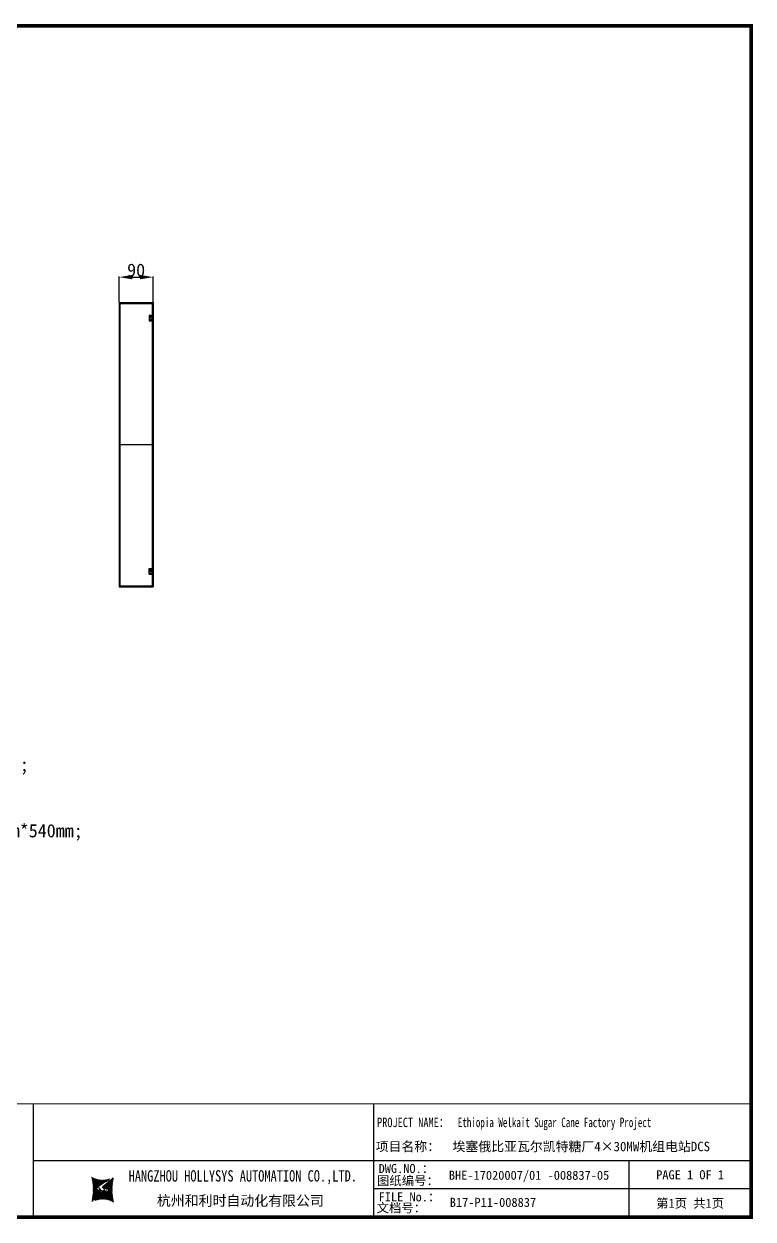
# Model space of a CAD drawing. Extents: x 81444 to 119867, y -54538 to -28747.
# Drawn here: x 93603 to 95532, y -32547 to -29386 of the extents above; entities that cross this region are included whole.
import ezdxf
from ezdxf.enums import TextEntityAlignment as Align
from ezdxf.lldxf.tags import DXFTag

# ---------------------------------------------------------------- set-up
doc = ezdxf.new("R2010")
doc.units = 0
doc.header["$LTSCALE"] = 100
doc.header["$MEASUREMENT"] = 0
for name, color, linetype in [('DEFAULT_2', 8, 'HIDDEN'), ('t', 1, 'Continuous'), ('标准图框及表格', 7, 'Continuous')]:
    doc.layers.add(name, color=color, linetype=linetype)
doc.styles.add('HZ', font='arial.ttf', dxfattribs={"width": 0.7})
doc.styles.get("Standard").update_dxf_attribs({"font": ''})
doc.styles.get('Standard').set_extended_font_data('SimSun')
tags = doc.linetypes.add('CENTER', pattern=[2, 1.25, -0.25, 0.25, -0.25]).pattern_tags.tags
tags[10:11] = [DXFTag(74, 4), DXFTag(75, 0), DXFTag(340, '0'), DXFTag(46, 1.0), DXFTag(50, 0.0), DXFTag(44, 0.0), DXFTag(45, 0.0)]
tags[8:9] = [DXFTag(74, 4), DXFTag(75, 0), DXFTag(340, '0'), DXFTag(46, 1.0), DXFTag(50, 0.0), DXFTag(44, 0.0), DXFTag(45, 0.0)]
tags[6:7] = [DXFTag(74, 4), DXFTag(75, 0), DXFTag(340, '0'), DXFTag(46, 1.0), DXFTag(50, 0.0), DXFTag(44, 0.0), DXFTag(45, 0.0)]
tags[4:5] = [DXFTag(74, 4), DXFTag(75, 0), DXFTag(340, '0'), DXFTag(46, 1.0), DXFTag(50, 0.0), DXFTag(44, 0.0), DXFTag(45, 0.0)]
tags = doc.linetypes.add('HIDDEN', pattern=[0.375, 0.25, -0.125]).pattern_tags.tags
tags[6:7] = [DXFTag(74, 4), DXFTag(75, 0), DXFTag(340, '0'), DXFTag(46, 1.0), DXFTag(50, 0.0), DXFTag(44, 0.0), DXFTag(45, 0.0)]
tags[4:5] = [DXFTag(74, 4), DXFTag(75, 0), DXFTag(340, '0'), DXFTag(46, 1.0), DXFTag(50, 0.0), DXFTag(44, 0.0), DXFTag(45, 0.0)]
doc.dimstyles.new('ISO-25', dxfattribs={"dimtxt": 35, "dimasz": 35, "dimexe": 1.25, "dimexo": 0.625, "dimtad": 1, "dimtoh": 1, "dimdec": 0, "dimtxsty": 'Standard', "dimcen": 2.5, "dimadec": 0, "dimazin": 0, "dimtfac": 1, "dimtdec": 0, "dimtmove": 0, "dimatfit": 3, "dimfxl": 0, "dimarcsym": 0})
pattern_1 = [(45, (0, 0), (-0.736262898216564, 0.7362628982165641), [])]

# ---------------------------------------------------------------- blocks, each defined once
blk = doc.blocks.new('底座尺寸图')
at = {"insert": (-105.3138215251674, -1673.188918277727), "char_height": 35, "width": 5780.961731646574, "attachment_point": 4}
blk.add_mtext('Size stated below:\\P尺寸说明如下：\\P\\P1、The cabinet base size：{\\fSimSun|b0|i0|c134|p54;800mm*752mm*90mm}（W*D*H）;\\P   机柜底座尺寸：{\\fSimSun|b0|i0|c134|p54;800mm*752mm*90mm}（宽*深*高）\\P\\P2、Base and channel steel fixed orifice size：450mm*540mm;\\P   底座与槽钢固定孔尺寸：{\\fSimSun|b0|i0|c134|p54;450mm*690}mm\\P\\P3、Fixed hole size:56mm*16mm;\\P   固定孔开孔尺寸：56mm*16mm\\P\\P4、The base plate width size:50mm.\\P   底座钢板宽度尺寸:50mm', dxfattribs=at)
blk = doc.blocks.new('图框')
at = {"layer": '标准图框及表格'}
h = blk.add_hatch(dxfattribs=at)
h.set_pattern_fill('ANSI31', color=5, scale=8.329863809039892, style=0)
h.set_pattern_definition(pattern_1)
edge = h.paths.add_edge_path()
edge.add_arc((2399.257256036391, -2998.153851416566), 55.18534773488954, 238.1092081981581, 291.6531626184834)
edge.add_line((2419.619937407027, -3049.445018414634), (2388.525499730735, -3070.242821799802))
edge.add_arc((2238.907377712399, -3078.328790578547), 135.3602868968974, 346.3915348661821, 374.2500326978034)
edge.add_line((2370.467593623529, -3110.177132109857), (2397.50623789792, -3087.85242802291))
edge.add_line((2391.339199201146, -3080.281448750429), (2396.143986595598, -3080.898839897796))
edge.add_spline(control_points=[(2397.470018868538, -3087.887634953957), (2398.35948137939, -3087.023080631327), (2399.970992452319, -3085.456697735681), (2399.869182150054, -3081.252294174519), (2397.426500162081, -3081.012803431273), (2396.121921064187, -3080.884897048199)], knot_values=[0, 0, 0, 0, 6.844331067525468, 12.40042740766005, 18.76924275352248, 18.76924275352248, 18.76924275352248, 18.76924275352248], weights=[1, 1, 1, 1, 1, 1], degree=3, periodic=0)
edge.add_spline(control_points=[(2388.515363058686, -3070.265433304907), (2387.789374929038, -3070.86905758363), (2386.478198365832, -3071.959237952229), (2385.544096281083, -3073.38263759949), (2385.127199159644, -3074.017912079413)], knot_values=[0, 0, 0, 0, 5.253673658024614, 9.488438564008057, 9.488438564008057, 9.488438564008057, 9.488438564008057], weights=[1, 1, 1, 1, 1], degree=3, periodic=0)
edge.add_spline(control_points=[(2386.272665588534, -3072.281716856574), (2385.721471206634, -3072.905523096015), (2384.632427465753, -3074.386714445929), (2384.912828655535, -3077.72895088909), (2387.858851342782, -3079.895552619193), (2390.185443934519, -3080.145534927004), (2391.314573401905, -3080.266855002868)], knot_values=[10.66597461496156, 10.66597461496156, 10.66597461496156, 10.66597461496156, 18.97770399508879, 28.89455822145742, 41.119553648298, 52.64692538081317, 52.64692538081317, 52.64692538081317, 52.64692538081317], weights=[1, 1, 1, 1, 1, 1, 1], degree=3, periodic=0)
h = blk.add_hatch(dxfattribs=at)
h.set_pattern_fill('ANSI31', color=3, scale=8.329863809039892, style=0)
h.set_pattern_definition(pattern_1)
edge = h.paths.add_edge_path()
edge.add_line((2402.469732125144, -3075.776359090531), (2407.706041465404, -3076.440586092609))
edge.add_spline(control_points=[(2401.044493204623, -3068.769946203269), (2400.155030693568, -3069.634500525768), (2398.543519620813, -3071.200883421574), (2398.645329922932, -3075.40528698259), (2401.088011911052, -3075.644777725895), (2402.392591008975, -3075.772684108895)], knot_values=[0, 0, 0, 0, 6.844331067526932, 12.40042740766158, 18.76924275352342, 18.76924275352342, 18.76924275352342, 18.76924275352342], weights=[1, 1, 1, 1, 1, 1], degree=3, periodic=0)
edge.add_line((2428.046918449632, -3046.480449047325), (2401.008274175249, -3068.805153134272))
edge.add_spline(control_points=[(2412.625169549749, -3083.918607966574), (2413.015644598316, -3083.422785431954), (2413.86377905187, -3082.052674005965), (2413.601683417044, -3078.928630268005), (2410.655660730175, -3076.762028538062), (2408.329068138031, -3076.512046230251), (2407.199938671052, -3076.390726154226)], knot_values=[12.65408913243743, 12.65408913243743, 12.65408913243743, 12.65408913243743, 18.97770399508879, 28.89455822145742, 41.119553648298, 52.64692538081317, 52.64692538081317, 52.64692538081317, 52.64692538081317], weights=[1, 1, 1, 1, 1, 1, 1], degree=3, periodic=0)
edge.add_line((2411.626283690712, -3084.975693399283), (2412.781242849298, -3083.732051979769))
edge.add_line((2410.021343801694, -3086.399138189481), (2411.626283690712, -3084.975693399414))
edge.add_line((2378.894574665755, -3107.212562742519), (2409.989012342048, -3086.414759357351))
edge.add_arc((2399.257256036391, -3158.503729740543), 55.18534773488965, 58.10920819815809, 111.6531626184834)
edge.add_arc((2559.607134360383, -3078.328790578547), 135.360286896897, 166.3915348661823, 194.2500326978024)
at = {"color": 7}
for p, q in [((2215.642035047145, -2851.581424744189), (2215.642035047145, -3151.581424744189)), ((3115.642035047145, -2851.581424744189), (3115.642035047145, -3151.581424744189)), ((2215.642035047145, -3001.581424744189), (3115.642035047145, -3001.581424744189)), ((3115.642035047145, -3001.581424744189), (4115.642035047145, -3001.581424744189)), ((3791.785572043125, -3001.581424744189), (3791.785572043125, -3151.581424744189)), ((4115.642035047145, -3076.581424744189), (3115.642035047145, -3076.581424744189))]:
    blk.add_line(p, q, dxfattribs=at)
at = {"color": 7, "const_width": 3}
blk.add_lwpolyline([(4115.642035047145, -2851.581424744189), (0, -2851.581424744189)], dxfattribs=at)
at = {"layer": 't', "color": 7, "const_width": 9.61519705431492}
blk.add_lwpolyline([(4115.642035047145, -3151.581424744189), (4115.642035047145, 0), (0, 0), (0, -3151.581424744189)], close=True, dxfattribs=at)
at = {"color": 7, "linetype": 'CENTER'}
for s, height, p in [('图纸编号：', 24, (3125.2212882557, -3066.664538382978)), ('杭州和利时自动化有限公司', 27, (2542.549152440595, -3121.114498389041)), ('文档号：', 24, (3124.032392707933, -3138.728717091954))]:
    blk.add_text(s, height=height, dxfattribs=at).set_placement(p)
at = {"color": 7, "flags": 8}
for tag, p, height in [('DWG.NAME:', (1381.636459220965, -2910.37952511241), 25), ('PROJECTNAME:', (3125.480185663539, -2912.807924402037), 24), ('PROJECTNAME：', (3339.10867075545, -2913.108539231762), 25), ('DWG.NO.:', (3128.186172261583, -3030.402470643486), 24), ('图纸编号', (3315.362718925957, -3052.404678158069), 24), ('FILENO.:', (3128.672545599984, -3106.104124450346), 24), ('文档号', (3317.726365529132, -3124.132485953713), 24)]:
    blk.add_attdef(tag, p, '', height=height, dxfattribs=at)
for tag, height, p in [('RENLIU', 24, (698.1883070825425, -2950.380597809435)), ('SHUFENWANG', 24, (885.7882910716289, -2950.380597809435)), ('FANGHOU', 24, (1069.730755450379, -2950.380597809435)), ('DANDANLI', 24, (1250.015700218792, -2950.380597809435)), ('A', 23, (59.89920926059131, -2974.881554149018)), ('设计时间', 23, (213.8658221408186, -2974.881554149018)), ('刘仁', 23, (698.1883070825425, -3002.188376027443)), ('王姝芬', 23, (885.7882910716289, -3002.188376027443)), ('侯方', 23, (1069.730755450379, -3002.188376027443)), ('李丹丹', 23, (1250.015700218792, -3002.188376027443)), ('#10STATIONONTROLCABINETCOVER', 30, (1777.900103825072, -3017.182374560078)), ('PAGEXOFX', 24, (3953.713803545135, -3039.081424744189)), ('REV.', 24, (59.38265968048654, -3063.048954873535)), ('DATE', 24, (208.907791745165, -3063.048954873535)), ('DESCRIPTION', 24, (451.7192896086781, -3063.048954873535)), ('PREPARED', 24, (698.1883070825425, -3063.048954873535)), ('CHECKED', 24, (885.7882910716144, -3063.048954873535)), ('SIGNED', 24, (1069.730755450364, -3063.048954873535)), ('APPROVED', 24, (1250.015700218792, -3063.048954873535)), ('图纸名称', 30, (1777.900103825072, -3094.695064044037)), ('第几页共几页', 24, (3953.713803545135, -3114.081424744189))]:
    blk.add_attdef(tag, text='', height=height, dxfattribs=at).set_placement(p, align=Align.MIDDLE)
for tag, p in [('图纸名称:', (1377.81237181677, -2965.923337057193)), ('项目名称：', (3121.562334825969, -2984.305160940257)), ('项目名称：', (3325.036680579346, -2984.305160940257))]:
    blk.add_attdef(tag, text='', height=25, dxfattribs=at).set_placement(p, align=Align.BOTTOM_LEFT)
at = {"color": 7, "width": 0.8, "flags": 8}
blk.add_attdef('HANGZHOUHOLLYSYSAUTOMATIONCO.,LTD.', text='', height=24, dxfattribs=at).set_placement((2770.082304289484, -3045.714803244191), align=Align.MIDDLE)
at = {"layer": '标准图框及表格', "color": 5, "style": 'HZ'}
for s, p in [('pgqh', (2373.884875617339, -3059.677228196226)), ('hollilas', (2374.051901626051, -3085.968484618272))]:
    blk.add_text(s, height=5.205656721233694, dxfattribs=at).set_placement(p)
at = {"layer": '标准图框及表格', "color": 3, "style": 'HZ'}
for s, height, p in [('auto', 8.676094535389492, (2400.907127263781, -3074.200036411981)), ('hollysys', 4.338047267694746, (2402.5381050141, -3099.731461394062))]:
    blk.add_text(s, height=height, dxfattribs=at).set_placement(p)
blk = doc.blocks.new('*D248')
at = {"color": 0, "lineweight": -2}
for p, q in [((93854.68887747912, -30121.75186011278), (93854.68887747912, -30054.05376284161)), ((93889.68887747912, -30055.30376284161), (93909.68887747912, -30055.30376284161)), ((93944.68887747912, -30121.75186011278), (93944.68887747912, -30054.05376284161))]:
    blk.add_line(p, q, dxfattribs=at)
at = {"color": 0}
for points in [[(93889.68887747912, -30049.47042950827), (93889.68887747912, -30061.13709617494), (93854.68887747912, -30055.30376284161)], [(93909.68887747912, -30061.13709617494), (93909.68887747912, -30049.47042950827), (93944.68887747912, -30055.30376284161)]]:
    blk.add_solid(points, dxfattribs=at)
at = {"layer": 'Defpoints', "color": 0}
for p in [(93944.68887747912, -30055.30376284161), (93854.68887747912, -30122.37686011278), (93944.68887747912, -30122.37686011278)]:
    blk.add_point(p, dxfattribs=at)
at = {"color": 0, "insert": (93899.60750701383, -30037.17876284161), "char_height": 35, "attachment_point": 5}
blk.add_mtext('90', dxfattribs=at)

msp = doc.modelspace()

# ---------------------------------------------------------------- linework, layer by layer
at = {"color": 7, "linetype": 'Continuous'}
for p, q in [((93854.68887747912, -30122.37686011278), (93854.68887747912, -30874.37686011278)), ((93854.68887747912, -30122.37686011278), (93944.68887747912, -30122.37686011278)), ((93854.68887747912, -30124.37686011278), (93857.18887747912, -30124.37686011278)), ((93854.68887747912, -30125.08396689386), (93857.18887747912, -30125.08396689386)), ((93857.18887747912, -30872.37686011278), (93857.18887747912, -30124.37686011278)), ((93857.18887747912, -30124.87686011278), (93942.18887747912, -30124.87686011278)), ((93942.18887747912, -30124.37686011278), (93942.18887747912, -30872.37686011278)), ((93944.68887747912, -30124.37686011278), (93942.18887747912, -30124.37686011278)), ((93944.68887747912, -30125.08396689386), (93942.18887747912, -30125.08396689386)), ((93944.68887747912, -30122.37686011278), (93944.68887747912, -30874.37686011278)), ((93854.68887747912, -30128.87686011278), (93857.18887747912, -30128.87686011278)), ((93854.68887747912, -30135.94153251247), (93857.18887747912, -30135.94153251247)), ((93857.18887747912, -30141.30579230086), (93854.68887747912, -30141.30579230086)), ((93854.68887747912, -30142.87370143116), (93857.18887747912, -30142.87370143116)), ((93857.18887747912, -30145.37686011278), (93854.68887747912, -30145.37686011278)), ((93857.18887747912, -30148.37686011278), (93854.68887747912, -30148.37686011278)), ((93854.68887747912, -30157.12686011278), (93857.18887747912, -30157.12686011278)), ((93933.78887747909, -30155.68222440007), (93933.78887747909, -30171.07149582538)), ((93933.78887747909, -30155.68222440007), (93942.18887747912, -30155.68222440007)), ((93942.18887747912, -30128.87686011278), (93944.68887747912, -30128.87686011278)), ((93942.18887747912, -30135.94153251247), (93944.68887747912, -30135.94153251247)), ((93942.18887747912, -30141.30579230086), (93944.68887747912, -30141.30579230086)), ((93942.18887747912, -30142.87370143116), (93944.68887747912, -30142.87370143116)), ((93944.68887747912, -30145.37686011278), (93942.18887747912, -30145.37686011278)), ((93942.18887747912, -30148.37686011278), (93944.68887747912, -30148.37686011278)), ((93942.18887747912, -30157.12686011278), (93944.68887747912, -30157.12686011278)), ((93857.18887747912, -30161.37686011278), (93854.68887747912, -30161.37686011278)), ((93854.68887747912, -30169.62686011278), (93857.18887747912, -30169.62686011278)), ((93854.68887747912, -30172.37686011278), (93857.18887747912, -30172.37686011278)), ((93854.68887747912, -30173.08396689386), (93857.18887747912, -30173.08396689386)), ((93933.78887747909, -30159.37686011278), (93942.18887747912, -30159.37686011278)), ((93933.78887747909, -30163.37686011278), (93942.18887747912, -30163.37686011278)), ((93933.78887747909, -30167.37686011278), (93942.18887747912, -30167.37686011278)), ((93933.78887747909, -30171.07149582538), (93942.18887747912, -30171.07149582538)), ((93944.68887747912, -30161.37686011278), (93942.18887747912, -30161.37686011278)), ((93942.18887747912, -30169.62686011278), (93944.68887747912, -30169.62686011278)), ((93944.68887747912, -30172.37686011278), (93942.18887747912, -30172.37686011278)), ((93944.68887747912, -30173.08396689386), (93942.18887747912, -30173.08396689386)), ((93854.68887747912, -30498.37686011278), (93944.68887747912, -30498.37686011278)), ((93854.68887747912, -30823.66975333159), (93857.18887747912, -30823.66975333159)), ((93854.68887747912, -30824.37686011278), (93857.18887747912, -30824.37686011278)), ((93854.68887747912, -30827.12686011278), (93857.18887747912, -30827.12686011278)), ((93857.18887747912, -30835.37686011278), (93854.68887747912, -30835.37686011278)), ((93854.68887747912, -30839.62686011278), (93857.18887747912, -30839.62686011278)), ((93857.18887747912, -30848.37686011278), (93854.68887747912, -30848.37686011278)), ((93857.18887747912, -30851.37686011278), (93854.68887747912, -30851.37686011278)), ((93933.78887747909, -30825.68222440007), (93942.18887747912, -30825.68222440007)), ((93933.78887747909, -30841.07149582538), (93933.78887747909, -30825.68222440007)), ((93933.78887747909, -30829.37686011278), (93942.18887747912, -30829.37686011278)), ((93933.78887747909, -30833.37686011278), (93942.18887747912, -30833.37686011278)), ((93933.78887747909, -30837.37686011278), (93942.18887747912, -30837.37686011278)), ((93933.78887747909, -30841.07149582538), (93942.18887747912, -30841.07149582538)), ((93944.68887747912, -30823.66975333159), (93942.18887747912, -30823.66975333159)), ((93944.68887747912, -30824.37686011278), (93942.18887747912, -30824.37686011278)), ((93942.18887747912, -30827.12686011278), (93944.68887747912, -30827.12686011278)), ((93944.68887747912, -30835.37686011278), (93942.18887747912, -30835.37686011278)), ((93942.18887747912, -30839.62686011278), (93944.68887747912, -30839.62686011278)), ((93942.18887747912, -30848.37686011278), (93944.68887747912, -30848.37686011278)), ((93944.68887747912, -30851.37686011278), (93942.18887747912, -30851.37686011278)), ((93854.68887747912, -30853.88001879428), (93857.18887747912, -30853.88001879428)), ((93857.18887747912, -30855.44792792459), (93854.68887747912, -30855.44792792459)), ((93854.68887747912, -30860.81218771306), (93857.18887747912, -30860.81218771306)), ((93854.68887747912, -30867.87686011278), (93857.18887747912, -30867.87686011278)), ((93854.68887747912, -30871.66975333159), (93857.18887747912, -30871.66975333159)), ((93854.68887747912, -30872.37686011278), (93857.18887747912, -30872.37686011278)), ((93854.68887747912, -30874.37686011278), (93944.68887747912, -30874.37686011278)), ((93857.18887747912, -30871.87686011278), (93942.18887747912, -30871.87686011278)), ((93942.18887747912, -30853.88001879428), (93944.68887747912, -30853.88001879428)), ((93942.18887747912, -30855.44792792459), (93944.68887747912, -30855.44792792459)), ((93942.18887747912, -30860.81218771306), (93944.68887747912, -30860.81218771306)), ((93942.18887747912, -30867.87686011278), (93944.68887747912, -30867.87686011278)), ((93944.68887747912, -30871.66975333159), (93942.18887747912, -30871.66975333159)), ((93944.68887747912, -30872.37686011278), (93942.18887747912, -30872.37686011278))]:
    msp.add_line(p, q, dxfattribs=at)
at = {"layer": 'DEFAULT_2', "color": 8, "linetype": 'HIDDEN'}
for p, q in [((93942.18887747912, -30158.37686011278), (93933.78887747909, -30158.37686011278)), ((93942.18887747912, -30168.37686011278), (93933.78887747909, -30168.37686011278)), ((93942.18887747912, -30828.37686011278), (93933.78887747909, -30828.37686011278)), ((93942.18887747912, -30838.37686011278), (93933.78887747909, -30838.37686011278))]:
    msp.add_line(p, q, dxfattribs=at)

# ---------------------------------------------------------------- block references
at = {"color": 1}
ref = msp.add_blockref('图框', (91411.78974008097, -29390.33974976701), dxfattribs=at)
ref.add_attrib('第几页共几页', '第1页 共1页', dxfattribs={"color": 7, "height": 24, "flags": 8}).set_placement((95365.50354362611, -32504.4211745112), align=Align.MIDDLE)
ref.add_attrib('图纸编号', 'BHE-17020007/01 -008837-05', (94727.15245900693, -32442.74442792507), dxfattribs={"color": 7, "height": 24, "flags": 8})
ref.add_attrib('文档号', 'B17-P11-008837', (94729.5161056101, -32514.47223572072), dxfattribs={"color": 7, "height": 24, "flags": 8})
ref.add_attrib('HANGZHOUHOLLYSYSAUTOMATIONCO.,LTD', 'HANGZHOU HOLLYSYS AUTOMATION CO.,LTD.', dxfattribs={"color": 7, "height": 30, "width": 0.8, "flags": 8}).set_placement((94181.87204437045, -32436.0545530112), align=Align.MIDDLE)
ref.add_attrib('PROJECTNAME：', 'PROJECT NAME：', (94537.17616231114, -32303.44828899877), dxfattribs={"color": 7, "height": 25, "width": 0.8, "flags": 8})
ref.add_attrib('项目名称：', '项目名称：', dxfattribs={"color": 7, "height": 25, "flags": 8}).set_placement((94533.35207490694, -32374.64491070727), align=Align.BOTTOM_LEFT)
ref.add_attrib('PROJECTNAME：', 'Ethiopia Welkait Sugar Cane Factory Project', (94750.89841083642, -32303.44828899877), dxfattribs={"color": 7, "height": 25, "width": 0.7, "flags": 8})
ref.add_attrib('项目名称：', '埃塞俄比亚瓦尔凯特糖厂4×30MW机组电站DCS', dxfattribs={"color": 7, "height": 25, "flags": 8}).set_placement((94736.82642066032, -32374.64491070727), align=Align.BOTTOM_LEFT)
ref.add_attrib('PAGEXOFX', 'PAGE 1 OF 1', dxfattribs={"color": 7, "height": 24, "flags": 8}).set_placement((95365.50354362611, -32429.42117451119), align=Align.MIDDLE)
ref.add_attrib('DWG.NO.：', 'DWG.NO.：', (94541.16478870097, -32424.92829606653), dxfattribs={"color": 7, "height": 24, "flags": 8})
ref.add_attrib('FILENO.：', 'FILE No.：', (94541.16478870097, -32499.92829606653), dxfattribs={"color": 7, "height": 24, "flags": 8})
msp.add_blockref('底座尺寸图', (92482.30785125919, -29877.78172728421))

# ---------------------------------------------------------------- dimensions: what is measured, and where the dimension line sits
at = {"color": 3}
dim = msp.add_linear_dim(base=(93944.68887747912, -30055.30376284161), p1=(93854.68887747912, -30122.37686011278), p2=(93944.68887747912, -30122.37686011278), text='90', dimstyle='ISO-25', dxfattribs=at)
dim.commit()
dim.dimension.update_dxf_attribs({"geometry": '*D248', "text_midpoint": (93899.60750701383, -30055.30376284161), "dimtype": 160})

doc.saveas('drawing.dxf')
